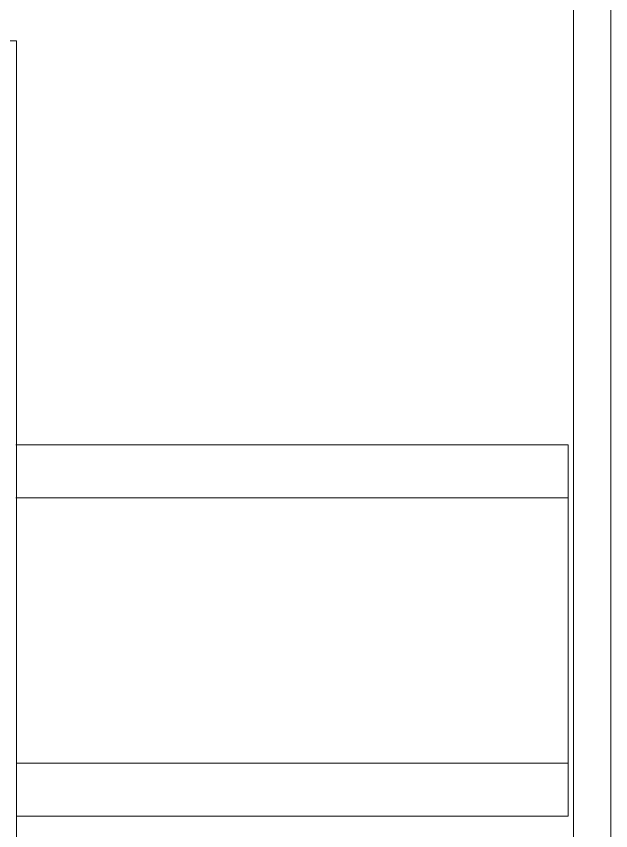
# Model space of a CAD drawing. Header units: millimetres. Extents: x 1359 to 3577, y 1336 to 3557.
# Drawn here: x 2364 to 2420.1, y 3192.7 to 3269.5 of the extents above; entities that cross this region are included whole.
import ezdxf

# ---------------------------------------------------------------- set-up
doc = ezdxf.new("R2010")
doc.units = ezdxf.units.MM
doc.layers.add('000-PI-ORMAR', color=2, linetype='Continuous')
doc.layers.add('002-PI-Kabelska kanalica', color=150, linetype='Continuous')
doc.layers.add('000-SI-Oprema', color=30, linetype='Continuous', lineweight=0)

msp = doc.modelspace()

# ---------------------------------------------------------------- linework, layer by layer
at = {"layer": '000-PI-ORMAR', "color": 0, "linetype": 'ByBlock', "lineweight": 0}
msp.add_line((2420.071, 3351.556), (2420.071, 1461.556), dxfattribs=at)
at = {"layer": '000-SI-Oprema', "color": 0, "linetype": 'ByBlock', "lineweight": 0}
for p, q in [((2364.051, 3267.149), (2323.051, 3267.149)), ((2364.051, 3267.149), (2323.051, 3267.149)), ((2364.051, 3137.149), (2364.051, 3267.149)), ((2364.051, 3155.699), (2364.051, 3267.149)), ((2364.051, 3267.149), (2364.051, 3267.149)), ((2364.051, 3217.749), (2364.051, 3217.749)), ((2364.051, 3215.749), (2364.051, 3215.749))]:
    msp.add_line(p, q, dxfattribs=at)
at = {"layer": '002-PI-Kabelska kanalica', "color": 0, "linetype": 'ByBlock', "lineweight": 0}
msp.add_line((2416.571, 3351.556), (2416.571, 1679.556), dxfattribs=at)
at = {"layer": '002-PI-Kabelska kanalica', "color": 0, "linetype": 'ByBlock', "lineweight": 0, "ltscale": 0.25}
for p, q in [((2363.999, 3229.056), (2416.071, 3229.056)), ((2416.071, 3229.056), (2416.071, 3194.056)), ((2363.999, 3224.056), (2416.071, 3224.056)), ((2364.051, 3199.056), (2416.071, 3199.056)), ((2416.071, 3194.056), (2364.051, 3194.056)), ((2364.051, 3194.056), (2416.071, 3194.056))]:
    msp.add_line(p, q, dxfattribs=at)

doc.saveas('drawing.dxf')
